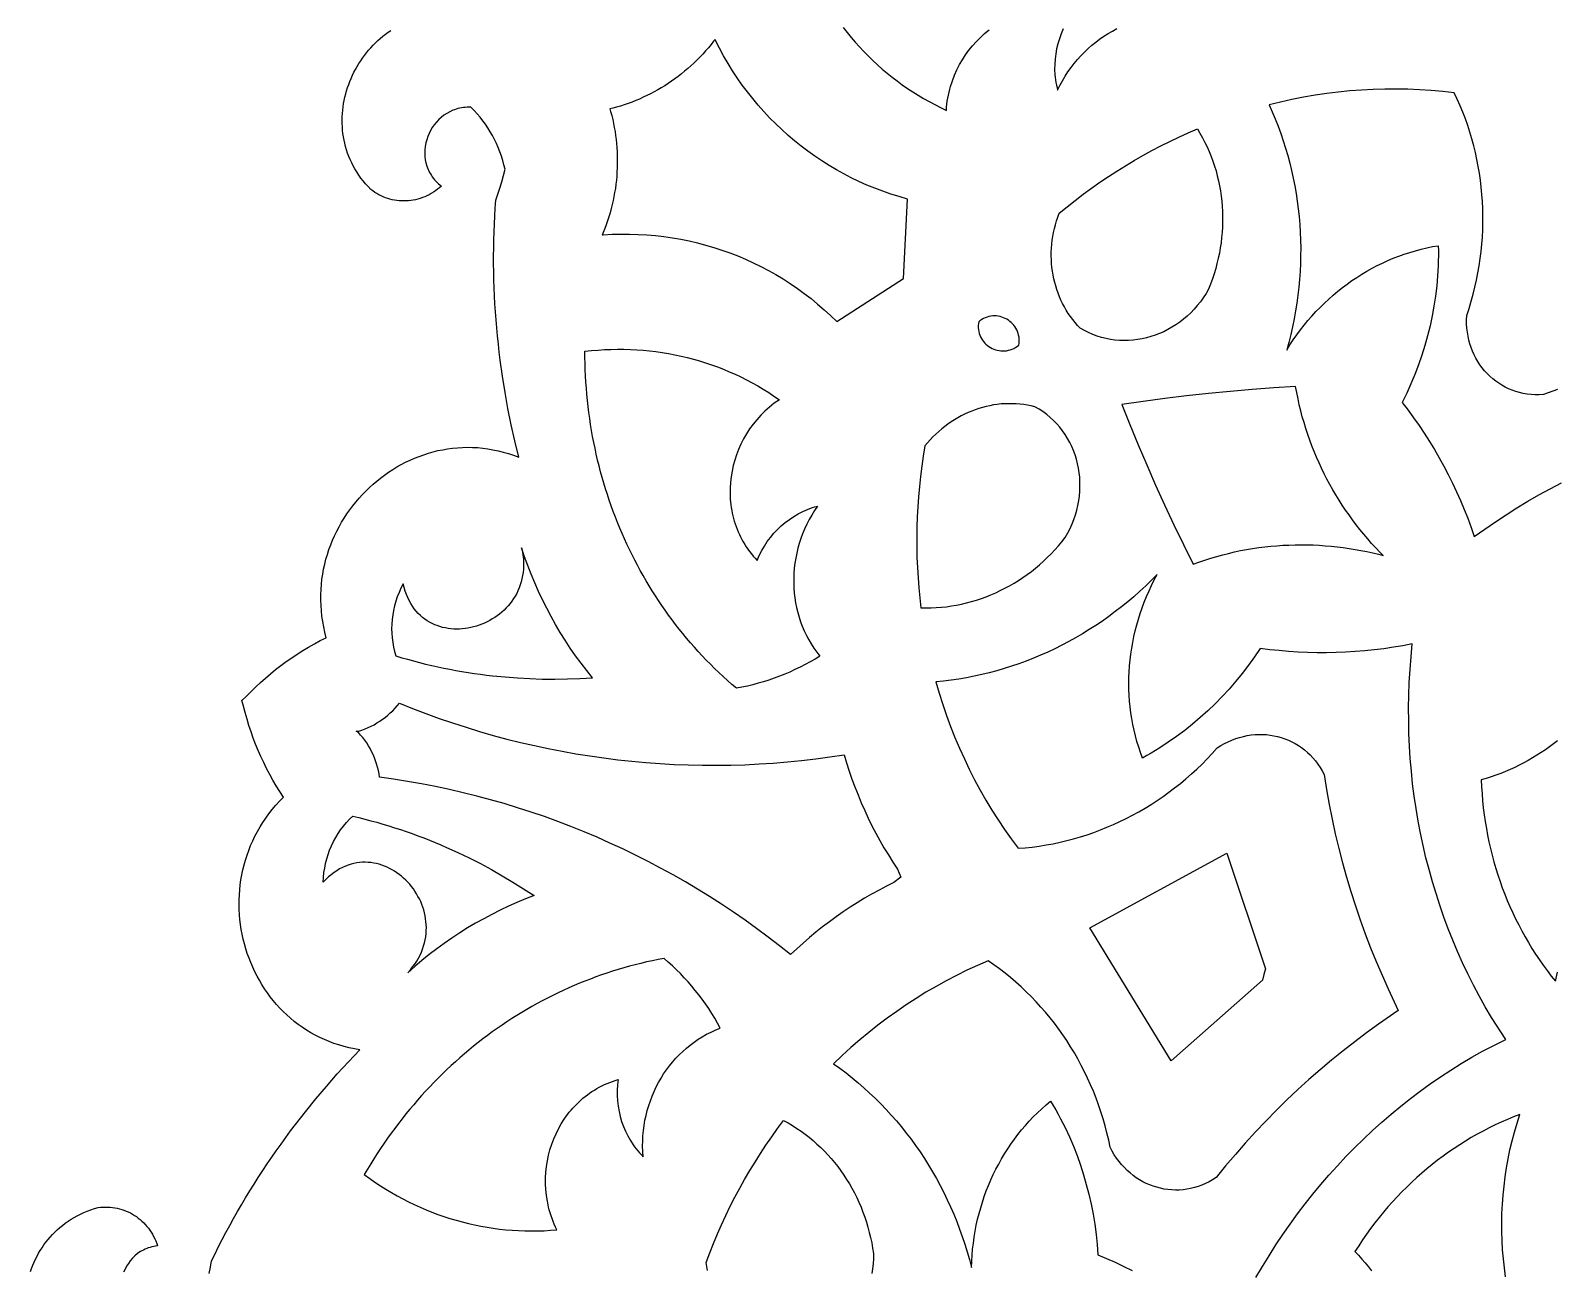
# Model space of a CAD drawing. Extents: x -261 to 261, y -261 to 261.
# Drawn here: x -260.8 to -119.2, y 11.7 to 126.8 of the extents above; entities that cross this region are included whole.
import ezdxf

# ---------------------------------------------------------------- set-up
doc = ezdxf.new("R2010")
doc.units = 0
doc.layers.add('COUCHE_1', color=18, linetype='CONTINUOUS')

msp = doc.modelspace()

# ---------------------------------------------------------------- linework, layer by layer
at = {"layer": 'COUCHE_1'}
for points in [[(-244.21, 11.46), (-244.08, 12.05), (-243.98, 12.63), (-243.98, 12.63), (-243.66, 13.29), (-243.33, 13.95), (-242.99, 14.6), (-242.65, 15.26), (-242.3, 15.91), (-241.94, 16.55), (-241.58, 17.2), (-241.21, 17.84), (-240.83, 18.48), (-240.44, 19.11), (-240.05, 19.74), (-239.65, 20.37), (-239.24, 21), (-238.83, 21.62), (-238.41, 22.24), (-237.98, 22.85), (-237.54, 23.46), (-237.1, 24.07), (-236.65, 24.68), (-236.2, 25.28), (-235.27, 26.47), (-234.31, 27.65), (-233.33, 28.82), (-232.32, 29.97), (-231.28, 31.1), (-230.22, 32.22), (-230.22, 32.22), (-230.72, 32.3), (-231.21, 32.4), (-231.69, 32.52), (-232.17, 32.66), (-232.63, 32.81), (-233.08, 32.98), (-233.52, 33.16), (-233.95, 33.36), (-234.38, 33.57), (-234.79, 33.8), (-235.18, 34.04), (-235.57, 34.3), (-235.95, 34.57), (-236.31, 34.85), (-236.67, 35.14), (-237.01, 35.45), (-237.34, 35.76), (-237.66, 36.09), (-237.97, 36.43), (-238.26, 36.78), (-238.54, 37.14), (-238.81, 37.5), (-239.07, 37.88), (-239.32, 38.26), (-239.55, 38.66), (-239.77, 39.06), (-239.97, 39.46), (-240.17, 39.88), (-240.35, 40.3), (-240.51, 40.72), (-240.67, 41.16), (-240.81, 41.59), (-240.93, 42.03), (-241.05, 42.48), (-241.14, 42.93), (-241.23, 43.38), (-241.3, 43.84), (-241.35, 44.29), (-241.39, 44.75), (-241.42, 45.22), (-241.43, 45.68), (-241.43, 46.14), (-241.41, 46.6), (-241.37, 47.07), (-241.32, 47.53), (-241.26, 47.99), (-241.18, 48.45), (-241.08, 48.91), (-240.97, 49.37), (-240.84, 49.82), (-240.7, 50.27), (-240.54, 50.72), (-240.36, 51.16), (-240.17, 51.6), (-239.96, 52.04), (-239.74, 52.47), (-239.49, 52.89), (-239.23, 53.31), (-238.96, 53.72), (-238.66, 54.12), (-238.35, 54.52), (-238.02, 54.91), (-237.67, 55.29), (-237.31, 55.66), (-237.65, 56.17), (-237.98, 56.7), (-238.29, 57.23), (-238.59, 57.77), (-238.88, 58.32), (-239.15, 58.87), (-239.42, 59.43), (-239.66, 59.99), (-239.9, 60.56), (-240.12, 61.14), (-240.32, 61.72), (-240.52, 62.31), (-240.69, 62.9), (-240.86, 63.5), (-241.01, 64.1), (-241.17, 64.62), (-240.77, 65), (-240.34, 65.44), (-239.9, 65.87), (-239.45, 66.3), (-238.99, 66.71), (-238.52, 67.11), (-238.04, 67.5), (-237.55, 67.88), (-237.05, 68.24), (-236.55, 68.6), (-236.03, 68.94), (-235.51, 69.27), (-234.98, 69.58), (-234.44, 69.89), (-233.9, 70.18), (-233.34, 70.45), (-233.47, 70.96), (-233.58, 71.46), (-233.67, 71.96), (-233.75, 72.46), (-233.8, 72.96), (-233.83, 73.45), (-233.85, 73.94), (-233.85, 74.43), (-233.83, 74.92), (-233.8, 75.4), (-233.74, 75.87), (-233.67, 76.34), (-233.59, 76.81), (-233.49, 77.27), (-233.37, 77.73), (-233.24, 78.18), (-233.09, 78.63), (-232.93, 79.07), (-232.76, 79.5), (-232.57, 79.92), (-232.37, 80.34), (-232.15, 80.75), (-231.92, 81.16), (-231.68, 81.55), (-231.43, 81.94), (-231.16, 82.32), (-230.89, 82.69), (-230.6, 83.04), (-230.3, 83.39), (-229.99, 83.73), (-229.67, 84.06), (-229.34, 84.38), (-229, 84.69), (-228.65, 84.99), (-228.3, 85.27), (-227.93, 85.55), (-227.56, 85.81), (-227.17, 86.06), (-226.78, 86.3), (-226.39, 86.52), (-225.98, 86.73), (-225.57, 86.93), (-225.15, 87.11), (-224.73, 87.28), (-224.3, 87.43), (-223.86, 87.57), (-223.42, 87.7), (-222.98, 87.81), (-222.53, 87.9), (-222.08, 87.98), (-221.62, 88.04), (-221.16, 88.08), (-220.7, 88.11), (-220.23, 88.12), (-219.76, 88.11), (-219.29, 88.09), (-218.82, 88.04), (-218.34, 87.98), (-217.87, 87.9), (-217.39, 87.8), (-216.91, 87.68), (-216.44, 87.54), (-215.96, 87.39), (-215.48, 87.21), (-215.48, 87.21), (-215.84, 88.71), (-216.18, 90.21), (-216.48, 91.71), (-216.75, 93.21), (-216.99, 94.71), (-217.19, 96.21), (-217.29, 96.95), (-217.37, 97.7), (-217.45, 98.45), (-217.52, 99.2), (-217.58, 99.95), (-217.64, 100.69), (-217.69, 101.44), (-217.73, 102.18), (-217.76, 102.93), (-217.78, 103.67), (-217.8, 104.41), (-217.81, 105.15), (-217.81, 105.9), (-217.8, 106.64), (-217.79, 107.37), (-217.77, 108.11), (-217.74, 108.85), (-217.7, 109.58), (-217.66, 110.32), (-217.61, 111.05), (-217.61, 111.05), (-217.41, 111.61), (-217.22, 112.18), (-217.05, 112.75), (-216.89, 113.34), (-216.75, 113.93), (-216.85, 114.34), (-216.96, 114.74), (-217.09, 115.15), (-217.22, 115.54), (-217.38, 115.93), (-217.54, 116.31), (-217.72, 116.68), (-217.92, 117.05), (-218.12, 117.41), (-218.34, 117.76), (-218.57, 118.1), (-218.82, 118.43), (-219.07, 118.76), (-219.34, 119.07), (-219.62, 119.38), (-219.91, 119.67), (-220.09, 119.68), (-220.27, 119.67), (-220.45, 119.66), (-220.62, 119.64), (-220.79, 119.62), (-220.96, 119.59), (-221.12, 119.55), (-221.28, 119.51), (-221.44, 119.45), (-221.59, 119.4), (-221.88, 119.26), (-222.16, 119.11), (-222.43, 118.93), (-222.68, 118.74), (-222.91, 118.53), (-223.12, 118.3), (-223.32, 118.05), (-223.5, 117.79), (-223.66, 117.52), (-223.8, 117.24), (-223.92, 116.96), (-224.02, 116.66), (-224.1, 116.36), (-224.15, 116.05), (-224.19, 115.74), (-224.2, 115.43), (-224.19, 115.12), (-224.15, 114.81), (-224.09, 114.51), (-224.01, 114.21), (-223.89, 113.91), (-223.83, 113.77), (-223.76, 113.63), (-223.68, 113.49), (-223.59, 113.35), (-223.5, 113.21), (-223.4, 113.08), (-223.3, 112.95), (-223.18, 112.83), (-223.06, 112.7), (-222.94, 112.58), (-222.8, 112.47), (-222.66, 112.36), (-222.84, 112.2), (-223.02, 112.06), (-223.21, 111.92), (-223.4, 111.79), (-223.6, 111.67), (-223.8, 111.56), (-224, 111.46), (-224.21, 111.37), (-224.42, 111.29), (-224.63, 111.21), (-224.84, 111.15), (-225.06, 111.1), (-225.27, 111.06), (-225.49, 111.02), (-225.71, 111), (-225.92, 110.98), (-226.14, 110.98), (-226.36, 110.98), (-226.58, 110.99), (-226.79, 111.02), (-227.01, 111.05), (-227.22, 111.09), (-227.43, 111.14), (-227.64, 111.2), (-227.85, 111.28), (-228.05, 111.36), (-228.26, 111.45), (-228.45, 111.55), (-228.65, 111.66), (-228.84, 111.78), (-229.02, 111.91), (-229.2, 112.05), (-229.45, 112.31), (-229.69, 112.57), (-229.91, 112.84), (-230.12, 113.11), (-230.32, 113.39), (-230.5, 113.67), (-230.68, 113.96), (-230.84, 114.24), (-230.98, 114.53), (-231.12, 114.83), (-231.24, 115.12), (-231.36, 115.42), (-231.46, 115.72), (-231.55, 116.02), (-231.63, 116.33), (-231.69, 116.63), (-231.75, 116.94), (-231.79, 117.25), (-231.83, 117.56), (-231.85, 117.86), (-231.86, 118.17), (-231.87, 118.48), (-231.86, 118.79), (-231.84, 119.1), (-231.81, 119.4), (-231.78, 119.71), (-231.73, 120.01), (-231.67, 120.31), (-231.61, 120.61), (-231.53, 120.91), (-231.45, 121.21), (-231.36, 121.5), (-231.26, 121.79), (-231.15, 122.08), (-231.03, 122.36), (-230.9, 122.64), (-230.77, 122.92), (-230.62, 123.19), (-230.47, 123.46), (-230.31, 123.73), (-230.15, 123.99), (-229.97, 124.24), (-229.79, 124.49), (-229.6, 124.73), (-229.41, 124.97), (-229.21, 125.2), (-229, 125.43), (-228.78, 125.65), (-228.56, 125.86), (-228.33, 126.06), (-228.09, 126.26), (-227.85, 126.45), (-227.61, 126.64), (-227.35, 126.81)], [(-185.38, 127.08), (-185.01, 126.61), (-184.63, 126.16), (-184.25, 125.71), (-183.85, 125.27), (-183.45, 124.84), (-183.03, 124.42), (-182.61, 124.01), (-182.18, 123.61), (-181.74, 123.22), (-181.28, 122.84), (-180.83, 122.48), (-180.36, 122.12), (-179.88, 121.77), (-179.4, 121.43), (-178.91, 121.11), (-178.41, 120.79), (-177.9, 120.49), (-177.38, 120.2), (-176.86, 119.92), (-176.33, 119.65), (-175.79, 119.39), (-175.77, 119.68), (-175.74, 119.97), (-175.7, 120.25), (-175.66, 120.53), (-175.6, 120.8), (-175.54, 121.08), (-175.47, 121.35), (-175.4, 121.61), (-175.23, 122.14), (-175.03, 122.65), (-174.81, 123.15), (-174.57, 123.63), (-174.3, 124.09), (-174, 124.54), (-173.69, 124.98), (-173.35, 125.39), (-173, 125.78), (-172.63, 126.16), (-172.24, 126.51), (-171.83, 126.85)], [(-164.94, 126.94), (-165.13, 126.49), (-165.3, 126.04), (-165.44, 125.57), (-165.56, 125.1), (-165.64, 124.62), (-165.7, 124.14), (-165.73, 123.66), (-165.74, 123.18), (-165.71, 122.7), (-165.69, 122.46), (-165.66, 122.22), (-165.62, 121.98), (-165.58, 121.74), (-165.52, 121.5), (-165.46, 121.27), (-165.25, 121.71), (-165.01, 122.14), (-164.76, 122.56), (-164.5, 122.97), (-164.22, 123.36), (-163.93, 123.74), (-163.63, 124.11), (-163.31, 124.46), (-162.98, 124.8), (-162.64, 125.13), (-162.29, 125.44), (-161.93, 125.73), (-161.56, 126.01), (-161.17, 126.27), (-160.78, 126.52), (-160.38, 126.75), (-159.98, 126.97)], [(-119.07, 93.5), (-120.38, 93.01), (-120.76, 92.99), (-121.14, 92.99), (-121.51, 93.01), (-121.88, 93.06), (-122.24, 93.12), (-122.59, 93.2), (-122.94, 93.3), (-123.27, 93.42), (-123.6, 93.56), (-123.91, 93.71), (-124.22, 93.88), (-124.52, 94.07), (-124.8, 94.27), (-125.08, 94.49), (-125.34, 94.72), (-125.59, 94.96), (-125.83, 95.22), (-126.05, 95.49), (-126.26, 95.78), (-126.46, 96.07), (-126.64, 96.38), (-126.8, 96.7), (-126.95, 97.03), (-127.08, 97.37), (-127.2, 97.71), (-127.29, 98.07), (-127.37, 98.43), (-127.43, 98.81), (-127.47, 99.19), (-127.5, 99.57), (-127.5, 99.96), (-127.48, 100.36), (-127.27, 101.01), (-127.07, 101.67), (-126.89, 102.32), (-126.73, 102.98), (-126.58, 103.64), (-126.45, 104.3), (-126.34, 104.96), (-126.24, 105.63), (-126.16, 106.29), (-126.09, 106.96), (-126.04, 107.62), (-126.01, 108.29), (-125.99, 108.95), (-125.99, 109.61), (-126, 110.27), (-126.03, 110.93), (-126.08, 111.59), (-126.14, 112.25), (-126.21, 112.9), (-126.31, 113.55), (-126.42, 114.19), (-126.54, 114.84), (-126.68, 115.48), (-126.84, 116.11), (-127.01, 116.74), (-127.2, 117.37), (-127.4, 117.99), (-127.62, 118.61), (-127.85, 119.22), (-128.11, 119.82), (-128.37, 120.42), (-128.65, 121.01), (-129.72, 121.13), (-130.8, 121.23), (-131.87, 121.3), (-132.95, 121.35), (-134.02, 121.37), (-135.1, 121.36), (-136.18, 121.33), (-137.26, 121.27), (-138.34, 121.19), (-139.42, 121.08), (-140.49, 120.95), (-141.57, 120.79), (-142.64, 120.61), (-143.71, 120.4), (-144.78, 120.16), (-145.84, 119.9), (-145.55, 119.25), (-145.27, 118.59), (-145, 117.92), (-144.75, 117.24), (-144.52, 116.57), (-144.3, 115.88), (-144.1, 115.19), (-143.91, 114.5), (-143.74, 113.8), (-143.59, 113.1), (-143.45, 112.39), (-143.32, 111.68), (-143.22, 110.96), (-143.13, 110.25), (-143.05, 109.53), (-142.99, 108.81), (-142.94, 108.08), (-142.92, 107.35), (-142.9, 106.63), (-142.91, 105.9), (-142.93, 105.17), (-142.96, 104.43), (-143.01, 103.7), (-143.08, 102.97), (-143.16, 102.24), (-143.26, 101.5), (-143.38, 100.77), (-143.51, 100.04), (-143.66, 99.31), (-143.82, 98.58), (-144, 97.86), (-144.2, 97.13), (-143.9, 97.62), (-143.59, 98.09), (-143.27, 98.55), (-142.93, 99.01), (-142.59, 99.45), (-142.23, 99.88), (-141.86, 100.3), (-141.49, 100.71), (-141.1, 101.11), (-140.7, 101.5), (-140.3, 101.88), (-139.89, 102.24), (-139.46, 102.6), (-139.03, 102.94), (-138.59, 103.27), (-138.14, 103.59), (-137.69, 103.89), (-137.23, 104.18), (-136.76, 104.46), (-136.28, 104.73), (-135.8, 104.98), (-135.31, 105.22), (-134.81, 105.45), (-134.31, 105.66), (-133.8, 105.86), (-133.29, 106.04), (-132.78, 106.21), (-132.25, 106.36), (-131.73, 106.5), (-131.2, 106.63), (-130.66, 106.74), (-130.13, 106.83), (-130.12, 106.36), (-130.12, 105.89), (-130.13, 105.43), (-130.15, 104.96), (-130.2, 104.02), (-130.28, 103.09), (-130.4, 102.16), (-130.54, 101.23), (-130.7, 100.31), (-130.9, 99.39), (-131.13, 98.47), (-131.38, 97.56), (-131.66, 96.66), (-131.97, 95.77), (-132.31, 94.88), (-132.67, 94.01), (-133.06, 93.14), (-133.48, 92.28), (-132.94, 91.58), (-132.42, 90.87), (-131.92, 90.15), (-131.43, 89.42), (-130.95, 88.67), (-130.49, 87.92), (-130.05, 87.15), (-129.62, 86.38), (-129.21, 85.59), (-128.81, 84.8), (-128.43, 83.99), (-128.07, 83.18), (-127.72, 82.36), (-127.39, 81.53), (-127.08, 80.69), (-126.79, 79.84), (-125.81, 80.54), (-124.83, 81.22), (-123.83, 81.87), (-122.83, 82.51), (-121.81, 83.12), (-120.79, 83.7), (-119.75, 84.27), (-118.71, 84.81)], [(-147.05, 11.07), (-146.46, 12.1), (-145.84, 13.1), (-145.21, 14.1), (-144.56, 15.07), (-143.89, 16.03), (-143.2, 16.98), (-142.5, 17.91), (-141.78, 18.82), (-141.03, 19.71), (-140.28, 20.59), (-139.5, 21.45), (-138.71, 22.3), (-137.9, 23.12), (-137.08, 23.93), (-136.24, 24.72), (-135.38, 25.49), (-134.51, 26.24), (-133.62, 26.97), (-132.72, 27.68), (-131.81, 28.38), (-130.88, 29.05), (-129.93, 29.7), (-128.98, 30.33), (-128.01, 30.94), (-127.02, 31.53), (-126.02, 32.09), (-123.85, 33.18), (-125.19, 35.22), (-125.77, 36.21), (-126.33, 37.21), (-126.86, 38.22), (-127.38, 39.25), (-127.87, 40.28), (-128.34, 41.33), (-128.78, 42.39), (-129.21, 43.45), (-129.61, 44.53), (-129.99, 45.62), (-130.34, 46.71), (-130.68, 47.81), (-130.99, 48.93), (-131.28, 50.04), (-131.54, 51.17), (-131.78, 52.3), (-132, 53.44), (-132.19, 54.59), (-132.36, 55.74), (-132.51, 56.9), (-132.63, 58.06), (-132.73, 59.23), (-132.81, 60.4), (-132.86, 61.57), (-132.88, 62.75), (-132.89, 63.94), (-132.87, 65.12), (-132.82, 66.31), (-132.75, 67.5), (-132.66, 68.69), (-132.54, 69.88), (-133.42, 69.71), (-134.3, 69.56), (-135.19, 69.43), (-136.07, 69.32), (-136.96, 69.23), (-137.84, 69.16), (-138.73, 69.1), (-139.61, 69.07), (-140.5, 69.05), (-141.38, 69.05), (-142.27, 69.07), (-143.15, 69.11), (-144.03, 69.17), (-144.91, 69.25), (-145.78, 69.34), (-146.66, 69.46), (-147.19, 68.67), (-147.75, 67.89), (-148.32, 67.14), (-148.92, 66.41), (-149.54, 65.69), (-150.18, 65), (-150.84, 64.32), (-151.52, 63.67), (-152.22, 63.04), (-152.94, 62.43), (-153.67, 61.85), (-154.42, 61.28), (-155.19, 60.75), (-155.97, 60.23), (-156.37, 59.98), (-156.77, 59.74), (-157.17, 59.51), (-157.58, 59.28), (-157.77, 59.79), (-157.94, 60.31), (-158.1, 60.83), (-158.24, 61.35), (-158.37, 61.88), (-158.48, 62.41), (-158.58, 62.95), (-158.66, 63.49), (-158.72, 64.03), (-158.78, 64.57), (-158.81, 65.11), (-158.84, 65.66), (-158.85, 66.2), (-158.84, 66.75), (-158.82, 67.3), (-158.78, 67.84), (-158.73, 68.39), (-158.66, 68.93), (-158.58, 69.48), (-158.49, 70.02), (-158.38, 70.56), (-158.26, 71.1), (-158.12, 71.64), (-157.96, 72.17), (-157.8, 72.71), (-157.61, 73.23), (-157.42, 73.76), (-157.21, 74.28), (-156.98, 74.8), (-156.74, 75.31), (-156.49, 75.81), (-156.22, 76.32), (-156.75, 75.78), (-157.29, 75.26), (-157.84, 74.76), (-158.39, 74.26), (-158.96, 73.78), (-159.54, 73.32), (-160.12, 72.87), (-160.71, 72.43), (-161.31, 72), (-161.92, 71.59), (-162.54, 71.2), (-163.16, 70.81), (-163.79, 70.45), (-164.43, 70.09), (-165.07, 69.75), (-165.72, 69.43), (-166.38, 69.12), (-167.04, 68.83), (-167.71, 68.55), (-168.38, 68.28), (-169.06, 68.04), (-169.74, 67.8), (-170.42, 67.59), (-171.11, 67.38), (-171.81, 67.2), (-172.51, 67.03), (-173.21, 66.88), (-173.91, 66.74), (-174.62, 66.62), (-175.33, 66.51), (-176.04, 66.42), (-176.76, 66.35), (-176.45, 65.3), (-176.12, 64.26), (-175.77, 63.23), (-175.39, 62.21), (-174.99, 61.2), (-174.57, 60.2), (-174.12, 59.21), (-173.66, 58.24), (-173.17, 57.27), (-172.65, 56.32), (-172.12, 55.39), (-171.56, 54.46), (-170.99, 53.55), (-170.39, 52.66), (-169.77, 51.78), (-169.12, 50.91), (-168.47, 50.96), (-167.82, 51.03), (-167.17, 51.12), (-166.53, 51.22), (-165.88, 51.34), (-165.24, 51.47), (-164.61, 51.62), (-163.98, 51.79), (-163.35, 51.97), (-162.72, 52.17), (-162.1, 52.38), (-161.49, 52.61), (-160.88, 52.86), (-160.28, 53.11), (-159.68, 53.39), (-159.09, 53.68), (-158.5, 53.98), (-157.92, 54.3), (-157.35, 54.63), (-156.78, 54.98), (-156.22, 55.34), (-155.67, 55.72), (-155.13, 56.11), (-154.6, 56.51), (-154.07, 56.93), (-153.55, 57.36), (-153.05, 57.81), (-152.55, 58.26), (-152.06, 58.73), (-151.58, 59.22), (-151.11, 59.71), (-150.65, 60.22), (-150.32, 60.44), (-149.98, 60.63), (-149.63, 60.8), (-149.29, 60.96), (-148.93, 61.09), (-148.58, 61.2), (-148.22, 61.3), (-147.86, 61.37), (-147.5, 61.43), (-147.14, 61.46), (-146.79, 61.48), (-146.43, 61.48), (-146.08, 61.46), (-145.73, 61.42), (-145.38, 61.36), (-145.04, 61.28), (-144.7, 61.19), (-144.37, 61.08), (-144.04, 60.95), (-143.72, 60.8), (-143.41, 60.64), (-143.11, 60.46), (-142.82, 60.26), (-142.54, 60.05), (-142.27, 59.81), (-142.01, 59.57), (-141.76, 59.3), (-141.53, 59.02), (-141.31, 58.73), (-141.1, 58.42), (-140.91, 58.09), (-140.73, 57.75), (-140.51, 56.36), (-140.26, 54.99), (-139.99, 53.62), (-139.69, 52.25), (-139.36, 50.9), (-139.02, 49.55), (-138.64, 48.22), (-138.24, 46.89), (-137.82, 45.57), (-137.38, 44.26), (-136.91, 42.96), (-136.41, 41.68), (-135.89, 40.4), (-135.35, 39.13), (-134.79, 37.88), (-133.87, 35.87), (-135.67, 34.59), (-136.79, 33.79), (-137.89, 32.96), (-138.97, 32.11), (-140.05, 31.25), (-141.1, 30.36), (-142.14, 29.45), (-143.17, 28.52), (-144.18, 27.56), (-145.17, 26.59), (-146.14, 25.6), (-147.1, 24.59), (-148.04, 23.56), (-148.96, 22.51), (-149.87, 21.44), (-150.75, 20.36), (-151.08, 20.15), (-151.4, 19.96), (-151.74, 19.79), (-152.08, 19.65), (-152.42, 19.52), (-152.77, 19.42), (-153.12, 19.33), (-153.47, 19.27), (-153.82, 19.22), (-154.17, 19.2), (-154.52, 19.19), (-154.87, 19.21), (-155.22, 19.24), (-155.57, 19.29), (-155.91, 19.36), (-156.25, 19.45), (-156.58, 19.55), (-156.91, 19.67), (-157.23, 19.82), (-157.55, 19.97), (-157.86, 20.15), (-158.16, 20.34), (-158.46, 20.55), (-158.74, 20.78), (-159.01, 21.02), (-159.27, 21.28), (-159.52, 21.56), (-159.76, 21.85), (-159.99, 22.16), (-160.2, 22.48), (-160.4, 22.82), (-160.58, 23.17), (-160.72, 23.84), (-160.88, 24.51), (-161.05, 25.17), (-161.24, 25.82), (-161.45, 26.46), (-161.66, 27.1), (-161.9, 27.73), (-162.14, 28.36), (-162.4, 28.97), (-162.68, 29.58), (-162.97, 30.18), (-163.27, 30.77), (-163.58, 31.36), (-163.91, 31.93), (-164.26, 32.5), (-164.61, 33.06), (-164.98, 33.6), (-165.36, 34.14), (-165.75, 34.67), (-166.16, 35.18), (-166.58, 35.69), (-167.01, 36.18), (-167.45, 36.67), (-167.9, 37.14), (-168.37, 37.6), (-168.84, 38.05), (-169.33, 38.48), (-169.83, 38.91), (-170.33, 39.32), (-170.85, 39.72), (-171.38, 40.1), (-171.92, 40.47), (-172.91, 40.04), (-173.89, 39.59), (-174.85, 39.12), (-175.81, 38.62), (-176.75, 38.09), (-177.68, 37.55), (-178.6, 36.98), (-179.51, 36.39), (-180.4, 35.78), (-181.28, 35.15), (-182.15, 34.5), (-183, 33.82), (-183.83, 33.13), (-184.66, 32.41), (-185.46, 31.67), (-186.25, 30.92), (-185.67, 30.5), (-185.1, 30.06), (-184.54, 29.62), (-183.98, 29.16), (-183.44, 28.69), (-182.91, 28.2), (-182.39, 27.71), (-181.88, 27.2), (-181.38, 26.68), (-180.9, 26.15), (-180.42, 25.61), (-179.96, 25.05), (-179.51, 24.49), (-179.07, 23.91), (-178.65, 23.33), (-178.23, 22.73), (-177.83, 22.13), (-177.45, 21.51), (-177.07, 20.89), (-176.71, 20.26), (-176.36, 19.61), (-176.03, 18.96), (-175.7, 18.3), (-175.4, 17.63), (-175.1, 16.96), (-174.82, 16.27), (-174.56, 15.58), (-174.31, 14.88), (-174.07, 14.18), (-173.85, 13.46), (-173.64, 12.74), (-173.45, 12.02), (-173.43, 12.59), (-173.4, 13.15), (-173.35, 13.72), (-173.28, 14.28), (-173.21, 14.83), (-173.12, 15.38), (-173.01, 15.93), (-172.89, 16.48), (-172.75, 17.02), (-172.6, 17.55), (-172.44, 18.08), (-172.27, 18.6), (-172.08, 19.12), (-171.87, 19.63), (-171.66, 20.14), (-171.43, 20.64), (-171.19, 21.13), (-170.93, 21.61), (-170.67, 22.09), (-170.39, 22.56), (-170.09, 23.02), (-169.79, 23.47), (-169.47, 23.91), (-169.15, 24.35), (-168.81, 24.77), (-168.45, 25.19), (-168.09, 25.59), (-167.72, 25.99), (-167.33, 26.37), (-166.93, 26.74), (-166.53, 27.1), (-166.11, 27.46), (-165.87, 27.05), (-165.64, 26.65), (-165.41, 26.24), (-165.19, 25.82), (-164.77, 24.99), (-164.37, 24.14), (-164, 23.27), (-163.66, 22.4), (-163.35, 21.51), (-163.06, 20.62), (-162.8, 19.72), (-162.56, 18.8), (-162.35, 17.88), (-162.17, 16.95), (-162.02, 16.02), (-161.9, 15.08), (-161.8, 14.13), (-161.74, 13.18), (-160.92, 12.84), (-160.12, 12.49), (-159.32, 12.11), (-158.53, 11.72)], [(-119.06, 60.88), (-119.43, 60.6), (-119.81, 60.32), (-120.19, 60.05), (-120.58, 59.79), (-120.98, 59.54), (-121.38, 59.3), (-121.79, 59.07), (-122.2, 58.84), (-122.62, 58.63), (-123.04, 58.42), (-123.47, 58.23), (-123.9, 58.04), (-124.34, 57.86), (-124.79, 57.7), (-125.23, 57.54), (-125.69, 57.39), (-126.14, 57.26), (-126.11, 56.61), (-126.07, 55.96), (-126.02, 55.31), (-125.95, 54.67), (-125.87, 54.03), (-125.78, 53.4), (-125.67, 52.76), (-125.56, 52.13), (-125.43, 51.51), (-125.29, 50.89), (-125.13, 50.27), (-124.97, 49.66), (-124.79, 49.05), (-124.6, 48.44), (-124.4, 47.84), (-124.19, 47.25), (-123.96, 46.66), (-123.73, 46.08), (-123.48, 45.5), (-123.22, 44.93), (-122.95, 44.36), (-122.67, 43.8), (-122.38, 43.25), (-122.08, 42.7), (-121.76, 42.16), (-121.44, 41.62), (-121.1, 41.1), (-120.75, 40.57), (-120.39, 40.06), (-120.02, 39.56), (-119.64, 39.06), (-119.25, 38.57), (-119.07, 39.41)], [(-197.95, 11.73), (-198.02, 12.09), (-198.08, 12.47), (-197.75, 13.36), (-197.4, 14.24), (-197.03, 15.12), (-196.65, 15.98), (-196.25, 16.84), (-195.84, 17.69), (-195.41, 18.53), (-194.97, 19.36), (-194.51, 20.18), (-194.03, 21), (-193.55, 21.8), (-193.05, 22.59), (-192.53, 23.37), (-192, 24.14), (-191.45, 24.9), (-190.89, 25.65), (-190.48, 25.42), (-190.07, 25.18), (-189.67, 24.92), (-189.27, 24.66), (-188.89, 24.38), (-188.52, 24.09), (-188.15, 23.78), (-187.8, 23.47), (-187.45, 23.14), (-187.11, 22.81), (-186.79, 22.46), (-186.47, 22.11), (-186.16, 21.74), (-185.87, 21.37), (-185.58, 20.98), (-185.31, 20.59), (-185.05, 20.19), (-184.79, 19.78), (-184.55, 19.36), (-184.32, 18.93), (-184.11, 18.5), (-183.9, 18.06), (-183.71, 17.61), (-183.53, 17.15), (-183.36, 16.69), (-183.21, 16.23), (-183.07, 15.75), (-182.94, 15.27), (-182.82, 14.79), (-182.72, 14.3), (-182.64, 13.8), (-182.56, 13.3), (-182.56, 12.83), (-182.59, 12.36), (-182.63, 11.9), (-182.7, 11.45)], [(-123.89, 11.14), (-124, 11.97), (-124.09, 12.81), (-124.16, 13.65), (-124.21, 14.5), (-124.23, 15.34), (-124.24, 16.19), (-124.22, 17.03), (-124.18, 17.88), (-124.12, 18.72), (-124.03, 19.57), (-123.93, 20.41), (-123.8, 21.25), (-123.65, 22.09), (-123.48, 22.92), (-123.28, 23.75), (-123.06, 24.58), (-122.82, 25.41), (-122.56, 26.22), (-123.14, 25.99), (-123.72, 25.75), (-124.29, 25.5), (-124.86, 25.24), (-125.42, 24.96), (-125.98, 24.67), (-126.53, 24.37), (-127.07, 24.06), (-127.61, 23.74), (-128.14, 23.4), (-128.66, 23.06), (-129.18, 22.7), (-129.69, 22.34), (-130.19, 21.96), (-130.69, 21.57), (-131.18, 21.18), (-131.66, 20.77), (-132.13, 20.35), (-132.59, 19.92), (-133.05, 19.48), (-133.5, 19.03), (-133.94, 18.57), (-134.38, 18.11), (-134.8, 17.63), (-135.22, 17.14), (-135.62, 16.65), (-136.02, 16.14), (-136.41, 15.63), (-136.79, 15.11), (-137.16, 14.57), (-137.52, 14.03), (-137.87, 13.48), (-137.54, 13.14), (-137.23, 12.79), (-136.92, 12.43), (-136.62, 12.06), (-136.32, 11.69)], [(-260.79, 11.64), (-260.69, 11.93), (-260.58, 12.22), (-260.46, 12.5), (-260.33, 12.78), (-260.19, 13.06), (-260.04, 13.33), (-259.89, 13.59), (-259.72, 13.85), (-259.55, 14.11), (-259.36, 14.36), (-259.17, 14.6), (-258.97, 14.84), (-258.76, 15.07), (-258.54, 15.29), (-258.31, 15.51), (-258.07, 15.72), (-257.83, 15.92), (-257.57, 16.12), (-257.31, 16.3), (-257.03, 16.48), (-256.75, 16.65), (-256.46, 16.81), (-256.16, 16.96), (-255.85, 17.1), (-255.53, 17.23), (-255.2, 17.35), (-254.86, 17.47), (-254.52, 17.57), (-254.29, 17.6), (-254.07, 17.62), (-253.84, 17.62), (-253.62, 17.62), (-253.4, 17.61), (-253.18, 17.59), (-252.96, 17.56), (-252.75, 17.52), (-252.54, 17.46), (-252.33, 17.4), (-252.12, 17.33), (-251.92, 17.25), (-251.72, 17.17), (-251.52, 17.07), (-251.33, 16.96), (-251.15, 16.85), (-250.97, 16.73), (-250.79, 16.6), (-250.62, 16.46), (-250.45, 16.31), (-250.29, 16.16), (-250.14, 16), (-249.99, 15.83), (-249.85, 15.66), (-249.72, 15.47), (-249.6, 15.29), (-249.48, 15.09), (-249.37, 14.89), (-249.26, 14.68), (-249.17, 14.47), (-249.08, 14.25), (-249.01, 14.02), (-249.19, 14), (-249.36, 13.97), (-249.53, 13.93), (-249.7, 13.88), (-249.86, 13.83), (-250.01, 13.77), (-250.16, 13.71), (-250.31, 13.63), (-250.45, 13.56), (-250.59, 13.48), (-250.73, 13.39), (-250.86, 13.3), (-251.1, 13.1), (-251.32, 12.88), (-251.53, 12.64), (-251.71, 12.39), (-251.88, 12.13), (-252.02, 11.86), (-252.15, 11.57)]]:
    msp.add_lwpolyline(points, dxfattribs=at)
for points in [[(-207.72, 107.84), (-207.63, 107.85), (-206.81, 107.89), (-206, 107.91), (-205.2, 107.91), (-204.39, 107.88), (-203.59, 107.84), (-202.8, 107.77), (-202.01, 107.68), (-201.22, 107.56), (-200.44, 107.43), (-199.66, 107.27), (-198.89, 107.09), (-198.13, 106.89), (-197.37, 106.67), (-196.62, 106.43), (-195.88, 106.16), (-195.15, 105.88), (-194.42, 105.57), (-193.71, 105.25), (-193, 104.9), (-192.31, 104.53), (-191.62, 104.15), (-190.94, 103.74), (-190.28, 103.31), (-189.62, 102.87), (-188.98, 102.4), (-188.35, 101.92), (-187.74, 101.41), (-187.13, 100.89), (-186.54, 100.34), (-185.96, 99.78), (-179.77, 103.79), (-179.4, 111.16), (-180.17, 111.38), (-180.94, 111.62), (-181.69, 111.88), (-182.44, 112.16), (-183.17, 112.46), (-183.9, 112.79), (-184.61, 113.13), (-185.31, 113.49), (-186, 113.87), (-186.68, 114.27), (-187.35, 114.69), (-188, 115.13), (-188.64, 115.59), (-189.27, 116.07), (-189.88, 116.56), (-190.48, 117.07), (-191.06, 117.6), (-191.63, 118.14), (-192.19, 118.7), (-192.73, 119.28), (-193.25, 119.87), (-193.76, 120.48), (-194.25, 121.1), (-194.73, 121.74), (-195.19, 122.4), (-195.63, 123.07), (-196.05, 123.75), (-196.46, 124.45), (-196.84, 125.16), (-197.21, 125.88), (-197.26, 125.97), (-197.39, 125.8), (-197.63, 125.49), (-197.88, 125.19), (-198.14, 124.9), (-198.4, 124.61), (-198.67, 124.32), (-198.94, 124.05), (-199.22, 123.78), (-199.51, 123.52), (-199.79, 123.26), (-200.09, 123.01), (-200.38, 122.77), (-200.68, 122.54), (-200.99, 122.31), (-201.3, 122.09), (-201.61, 121.88), (-201.93, 121.67), (-202.25, 121.48), (-202.58, 121.28), (-202.91, 121.1), (-203.24, 120.93), (-203.58, 120.76), (-203.92, 120.6), (-204.27, 120.44), (-204.61, 120.3), (-204.96, 120.16), (-205.32, 120.03), (-205.68, 119.91), (-206.03, 119.79), (-206.4, 119.69), (-206.76, 119.59), (-207.02, 119.52), (-206.95, 119.27), (-206.85, 118.9), (-206.76, 118.54), (-206.68, 118.17), (-206.61, 117.8), (-206.54, 117.42), (-206.49, 117.05), (-206.44, 116.68), (-206.4, 116.3), (-206.37, 115.93), (-206.35, 115.55), (-206.33, 115.17), (-206.33, 114.8), (-206.33, 114.42), (-206.34, 114.04), (-206.36, 113.66), (-206.38, 113.28), (-206.42, 112.91), (-206.46, 112.53), (-206.51, 112.15), (-206.58, 111.77), (-206.64, 111.4), (-206.72, 111.02), (-206.81, 110.64), (-206.9, 110.27), (-207, 109.89), (-207.11, 109.52), (-207.23, 109.15), (-207.36, 108.78), (-207.5, 108.41), (-207.64, 108.04)], [(-163.37, 99.17), (-163.61, 99.43), (-163.84, 99.7), (-164.06, 99.97), (-164.27, 100.26), (-164.47, 100.55), (-164.66, 100.84), (-164.83, 101.15), (-165, 101.46), (-165.15, 101.77), (-165.29, 102.09), (-165.42, 102.42), (-165.53, 102.75), (-165.64, 103.09), (-165.73, 103.42), (-165.82, 103.77), (-165.88, 104.11), (-165.94, 104.46), (-165.99, 104.82), (-166.02, 105.17), (-166.04, 105.53), (-166.05, 105.88), (-166.05, 106.24), (-166.03, 106.6), (-166, 106.97), (-165.96, 107.33), (-165.91, 107.69), (-165.84, 108.05), (-165.76, 108.41), (-165.67, 108.77), (-165.56, 109.13), (-165.44, 109.48), (-165.31, 109.84), (-164.58, 110.44), (-163.83, 111.03), (-163.08, 111.61), (-162.31, 112.17), (-161.54, 112.71), (-160.75, 113.24), (-159.96, 113.75), (-159.16, 114.25), (-158.36, 114.73), (-157.54, 115.2), (-156.72, 115.65), (-155.89, 116.09), (-155.05, 116.51), (-154.2, 116.91), (-153.35, 117.29), (-152.49, 117.66), (-152.25, 117.26), (-152.01, 116.84), (-151.79, 116.42), (-151.59, 115.99), (-151.4, 115.56), (-151.22, 115.12), (-151.05, 114.67), (-150.9, 114.22), (-150.76, 113.77), (-150.64, 113.31), (-150.53, 112.85), (-150.43, 112.38), (-150.35, 111.91), (-150.28, 111.44), (-150.23, 110.96), (-150.19, 110.49), (-150.16, 110.01), (-150.15, 109.52), (-150.15, 109.04), (-150.16, 108.56), (-150.19, 108.07), (-150.24, 107.59), (-150.29, 107.11), (-150.37, 106.62), (-150.45, 106.14), (-150.55, 105.66), (-150.67, 105.18), (-150.79, 104.7), (-150.94, 104.22), (-151.09, 103.74), (-151.27, 103.27), (-151.45, 102.8), (-151.69, 102.39), (-151.94, 102), (-152.21, 101.63), (-152.5, 101.27), (-152.8, 100.93), (-153.11, 100.6), (-153.44, 100.3), (-153.77, 100.01), (-154.12, 99.74), (-154.48, 99.49), (-154.85, 99.26), (-155.23, 99.05), (-155.61, 98.85), (-156, 98.68), (-156.4, 98.52), (-156.81, 98.39), (-157.22, 98.28), (-157.63, 98.18), (-158.04, 98.11), (-158.46, 98.06), (-158.88, 98.03), (-159.3, 98.02), (-159.72, 98.03), (-160.14, 98.07), (-160.56, 98.13), (-160.97, 98.21), (-161.38, 98.31), (-161.79, 98.44), (-162.19, 98.58), (-162.59, 98.76), (-162.98, 98.95)], [(-172.79, 99.76), (-172.82, 99.6), (-172.83, 99.41), (-172.83, 99.22), (-172.82, 99.04), (-172.79, 98.86), (-172.75, 98.69), (-172.69, 98.52), (-172.62, 98.36), (-172.54, 98.21), (-172.44, 98.07), (-172.34, 97.93), (-172.23, 97.8), (-172.11, 97.68), (-171.98, 97.57), (-171.84, 97.47), (-171.69, 97.38), (-171.54, 97.3), (-171.39, 97.23), (-171.23, 97.17), (-171.06, 97.13), (-170.89, 97.09), (-170.72, 97.07), (-170.55, 97.06), (-170.38, 97.07), (-170.2, 97.08), (-170.03, 97.12), (-169.86, 97.16), (-169.69, 97.23), (-169.52, 97.3), (-169.35, 97.4), (-169.19, 97.51), (-169.07, 97.61), (-169.04, 97.77), (-169.03, 97.96), (-169.03, 98.15), (-169.04, 98.34), (-169.08, 98.52), (-169.12, 98.69), (-169.18, 98.86), (-169.25, 99.02), (-169.33, 99.17), (-169.43, 99.32), (-169.53, 99.45), (-169.64, 99.58), (-169.77, 99.7), (-169.9, 99.81), (-170.03, 99.91), (-170.18, 100), (-170.33, 100.08), (-170.49, 100.15), (-170.65, 100.21), (-170.81, 100.25), (-170.98, 100.29), (-171.15, 100.31), (-171.32, 100.32), (-171.49, 100.31), (-171.67, 100.29), (-171.84, 100.26), (-172.01, 100.21), (-172.18, 100.15), (-172.35, 100.07), (-172.51, 99.97), (-172.67, 99.86)], [(-191.29, 92.54), (-191.53, 92.38), (-191.76, 92.21), (-191.99, 92.04), (-192.21, 91.86), (-192.42, 91.67), (-192.63, 91.49), (-192.83, 91.29), (-193.02, 91.09), (-193.39, 90.68), (-193.73, 90.26), (-194.05, 89.82), (-194.35, 89.36), (-194.62, 88.9), (-194.86, 88.42), (-195.08, 87.93), (-195.27, 87.43), (-195.43, 86.93), (-195.57, 86.42), (-195.68, 85.91), (-195.77, 85.39), (-195.83, 84.87), (-195.86, 84.34), (-195.86, 83.82), (-195.84, 83.3), (-195.79, 82.78), (-195.75, 82.53), (-195.71, 82.27), (-195.66, 82.01), (-195.6, 81.76), (-195.54, 81.51), (-195.47, 81.26), (-195.39, 81.01), (-195.3, 80.76), (-195.21, 80.52), (-195.11, 80.28), (-195, 80.04), (-194.89, 79.8), (-194.77, 79.57), (-194.64, 79.34), (-194.5, 79.11), (-194.36, 78.89), (-194.21, 78.67), (-194.05, 78.45), (-193.89, 78.24), (-193.72, 78.03), (-193.54, 77.83), (-193.35, 77.63), (-193.15, 78.09), (-192.93, 78.53), (-192.68, 78.96), (-192.41, 79.37), (-192.11, 79.76), (-191.8, 80.14), (-191.47, 80.49), (-191.12, 80.83), (-190.75, 81.14), (-190.36, 81.43), (-189.96, 81.7), (-189.54, 81.94), (-189.11, 82.16), (-188.89, 82.26), (-188.67, 82.36), (-188.45, 82.44), (-188.22, 82.52), (-187.99, 82.6), (-187.75, 82.66), (-188.03, 82.25), (-188.29, 81.83), (-188.52, 81.41), (-188.74, 80.98), (-188.95, 80.54), (-189.13, 80.1), (-189.3, 79.65), (-189.44, 79.2), (-189.57, 78.75), (-189.68, 78.29), (-189.77, 77.83), (-189.85, 77.37), (-189.91, 76.91), (-189.94, 76.44), (-189.96, 75.98), (-189.96, 75.52), (-189.95, 75.06), (-189.91, 74.6), (-189.86, 74.15), (-189.79, 73.7), (-189.7, 73.25), (-189.59, 72.8), (-189.46, 72.36), (-189.32, 71.93), (-189.16, 71.51), (-188.98, 71.09), (-188.78, 70.67), (-188.56, 70.27), (-188.33, 69.87), (-188.08, 69.49), (-187.81, 69.11), (-187.52, 68.75), (-187.97, 68.47), (-188.43, 68.21), (-188.89, 67.96), (-189.36, 67.72), (-189.84, 67.49), (-190.31, 67.27), (-190.79, 67.07), (-191.28, 66.87), (-191.77, 66.69), (-192.26, 66.52), (-192.75, 66.37), (-193.25, 66.22), (-193.75, 66.09), (-194.26, 65.97), (-194.76, 65.86), (-195.27, 65.76), (-195.69, 66.12), (-196.1, 66.49), (-196.51, 66.85), (-196.91, 67.23), (-197.3, 67.61), (-197.69, 67.99), (-198.07, 68.38), (-198.45, 68.78), (-198.82, 69.18), (-199.18, 69.58), (-199.54, 69.99), (-199.9, 70.41), (-200.24, 70.83), (-200.58, 71.25), (-200.92, 71.68), (-201.25, 72.11), (-201.57, 72.55), (-201.89, 73), (-202.2, 73.44), (-202.5, 73.89), (-202.8, 74.35), (-203.09, 74.81), (-203.38, 75.27), (-203.66, 75.74), (-203.93, 76.21), (-204.2, 76.69), (-204.46, 77.17), (-204.71, 77.65), (-204.96, 78.14), (-205.2, 78.63), (-205.44, 79.13), (-205.67, 79.63), (-205.89, 80.13), (-206.1, 80.63), (-206.31, 81.14), (-206.51, 81.65), (-206.71, 82.17), (-206.9, 82.69), (-207.08, 83.21), (-207.25, 83.73), (-207.42, 84.26), (-207.58, 84.79), (-207.73, 85.32), (-207.88, 85.86), (-208.02, 86.4), (-208.16, 86.94), (-208.28, 87.48), (-208.4, 88.03), (-208.51, 88.57), (-208.62, 89.13), (-208.72, 89.68), (-208.81, 90.23), (-208.89, 90.79), (-208.97, 91.35), (-209.04, 91.91), (-209.1, 92.47), (-209.15, 93.04), (-209.2, 93.61), (-209.24, 94.17), (-209.28, 94.74), (-209.3, 95.32), (-209.32, 95.89), (-209.33, 96.46), (-209.33, 97.04), (-208.73, 97.1), (-208.12, 97.15), (-207.52, 97.19), (-206.92, 97.21), (-206.31, 97.22), (-205.71, 97.22), (-205.12, 97.2), (-204.52, 97.17), (-203.92, 97.13), (-203.33, 97.07), (-202.74, 97), (-202.16, 96.92), (-201.57, 96.82), (-200.99, 96.71), (-200.41, 96.59), (-199.84, 96.45), (-199.27, 96.3), (-198.7, 96.14), (-198.14, 95.96), (-197.58, 95.78), (-197.03, 95.58), (-196.48, 95.36), (-195.94, 95.14), (-195.4, 94.9), (-194.86, 94.65), (-194.34, 94.38), (-193.81, 94.11), (-193.3, 93.82), (-192.79, 93.52), (-192.28, 93.21), (-191.79, 92.88)], [(-159.49, 92.08), (-158.76, 90.24), (-157.98, 88.36), (-157.19, 86.48), (-156.37, 84.62), (-155.53, 82.77), (-154.67, 80.92), (-153.79, 79.09), (-152.89, 77.27), (-152.35, 77.47), (-151.8, 77.66), (-151.25, 77.83), (-150.7, 77.99), (-150.14, 78.14), (-149.59, 78.28), (-149.03, 78.41), (-148.48, 78.53), (-147.92, 78.63), (-147.36, 78.72), (-146.8, 78.81), (-146.24, 78.88), (-145.68, 78.94), (-145.12, 78.99), (-144.55, 79.03), (-143.99, 79.05), (-143.43, 79.07), (-142.87, 79.08), (-142.31, 79.07), (-141.75, 79.06), (-141.19, 79.03), (-140.63, 78.99), (-140.08, 78.95), (-139.52, 78.89), (-138.96, 78.82), (-138.41, 78.74), (-137.86, 78.65), (-137.31, 78.56), (-136.76, 78.45), (-136.21, 78.33), (-135.67, 78.2), (-135.26, 78.09), (-135.56, 78.39), (-135.94, 78.8), (-136.32, 79.21), (-136.68, 79.63), (-137.05, 80.06), (-137.4, 80.5), (-137.74, 80.94), (-138.08, 81.38), (-138.41, 81.84), (-138.73, 82.29), (-139.04, 82.76), (-139.34, 83.23), (-139.63, 83.71), (-139.92, 84.19), (-140.19, 84.68), (-140.46, 85.17), (-140.72, 85.67), (-140.96, 86.18), (-141.2, 86.69), (-141.43, 87.21), (-141.65, 87.73), (-141.86, 88.25), (-142.05, 88.79), (-142.24, 89.32), (-142.42, 89.86), (-142.59, 90.41), (-142.75, 90.96), (-142.89, 91.51), (-143.03, 92.07), (-143.15, 92.63), (-143.27, 93.2), (-143.37, 93.77), (-145.39, 93.64), (-147.42, 93.49), (-149.44, 93.31), (-151.47, 93.11), (-153.49, 92.89), (-155.51, 92.64), (-157.53, 92.37)], [(-167.57, 91.89), (-167.91, 91.97), (-168.26, 92.04), (-168.61, 92.09), (-168.96, 92.13), (-169.31, 92.16), (-169.66, 92.17), (-170.01, 92.17), (-170.36, 92.16), (-170.71, 92.14), (-171.06, 92.1), (-171.41, 92.05), (-171.75, 91.98), (-172.09, 91.91), (-172.44, 91.82), (-172.77, 91.72), (-173.11, 91.6), (-173.44, 91.48), (-173.77, 91.34), (-174.09, 91.19), (-174.41, 91.03), (-174.72, 90.86), (-175.03, 90.68), (-175.34, 90.48), (-175.64, 90.28), (-175.93, 90.06), (-176.21, 89.83), (-176.49, 89.6), (-176.77, 89.35), (-177.03, 89.09), (-177.29, 88.82), (-177.54, 88.54), (-177.78, 88.25), (-177.93, 87.31), (-178.07, 86.37), (-178.19, 85.42), (-178.29, 84.48), (-178.38, 83.54), (-178.45, 82.6), (-178.5, 81.66), (-178.53, 80.71), (-178.54, 79.77), (-178.54, 78.83), (-178.52, 77.89), (-178.48, 76.96), (-178.42, 76.02), (-178.35, 75.09), (-178.26, 74.16), (-178.15, 73.23), (-177.67, 73.22), (-177.19, 73.23), (-176.72, 73.25), (-176.25, 73.28), (-175.77, 73.33), (-175.3, 73.4), (-174.84, 73.48), (-174.37, 73.57), (-173.91, 73.68), (-173.45, 73.8), (-172.99, 73.94), (-172.54, 74.09), (-172.09, 74.25), (-171.65, 74.43), (-171.21, 74.62), (-170.78, 74.82), (-170.35, 75.04), (-169.92, 75.27), (-169.51, 75.51), (-169.1, 75.77), (-168.69, 76.03), (-168.29, 76.31), (-167.9, 76.6), (-167.52, 76.91), (-167.14, 77.22), (-166.78, 77.55), (-166.42, 77.89), (-166.07, 78.24), (-165.72, 78.61), (-165.39, 78.98), (-165.07, 79.36), (-164.76, 79.76), (-164.52, 80.17), (-164.31, 80.59), (-164.12, 81.01), (-163.95, 81.43), (-163.8, 81.86), (-163.68, 82.3), (-163.58, 82.73), (-163.5, 83.17), (-163.44, 83.6), (-163.4, 84.04), (-163.39, 84.47), (-163.39, 84.91), (-163.41, 85.34), (-163.46, 85.76), (-163.53, 86.19), (-163.61, 86.6), (-163.72, 87.01), (-163.84, 87.42), (-163.99, 87.81), (-164.15, 88.2), (-164.34, 88.58), (-164.54, 88.95), (-164.76, 89.31), (-165, 89.65), (-165.26, 89.98), (-165.54, 90.3), (-165.83, 90.61), (-166.14, 90.9), (-166.47, 91.17), (-166.82, 91.43), (-167.19, 91.67)], [(-215.21, 78.8), (-215.14, 78.45), (-215.09, 78.11), (-215.05, 77.78), (-215.03, 77.45), (-215.03, 77.13), (-215.04, 76.81), (-215.07, 76.51), (-215.12, 76.21), (-215.18, 75.91), (-215.25, 75.63), (-215.34, 75.35), (-215.44, 75.08), (-215.55, 74.81), (-215.67, 74.56), (-215.81, 74.31), (-215.96, 74.08), (-216.12, 73.85), (-216.28, 73.62), (-216.46, 73.41), (-216.65, 73.21), (-216.84, 73.02), (-217.05, 72.83), (-217.26, 72.65), (-217.48, 72.49), (-217.7, 72.33), (-217.93, 72.19), (-218.17, 72.05), (-218.41, 71.92), (-218.65, 71.81), (-218.9, 71.7), (-219.16, 71.61), (-219.41, 71.52), (-219.67, 71.45), (-219.93, 71.39), (-220.2, 71.34), (-220.46, 71.3), (-220.72, 71.27), (-220.99, 71.25), (-221.25, 71.25), (-221.51, 71.26), (-221.78, 71.28), (-222.03, 71.31), (-222.29, 71.36), (-222.55, 71.41), (-222.8, 71.48), (-223.04, 71.57), (-223.28, 71.66), (-223.52, 71.77), (-223.75, 71.89), (-223.98, 72.03), (-224.19, 72.18), (-224.41, 72.34), (-224.61, 72.52), (-224.81, 72.71), (-224.99, 72.92), (-225.17, 73.14), (-225.34, 73.38), (-225.5, 73.63), (-225.65, 73.89), (-225.78, 74.17), (-225.91, 74.47), (-226.02, 74.78), (-226.12, 75.11), (-226.21, 75.45), (-226.41, 75.05), (-226.59, 74.65), (-226.75, 74.24), (-226.89, 73.83), (-227.01, 73.41), (-227.1, 72.99), (-227.18, 72.57), (-227.23, 72.14), (-227.27, 71.71), (-227.28, 71.29), (-227.27, 70.86), (-227.24, 70.43), (-227.18, 70.01), (-227.11, 69.59), (-227.01, 69.18), (-226.89, 68.77), (-226.34, 68.6), (-225.79, 68.45), (-225.24, 68.3), (-224.68, 68.15), (-224.12, 68.01), (-223.56, 67.88), (-223, 67.76), (-222.44, 67.64), (-221.88, 67.53), (-221.31, 67.42), (-220.75, 67.32), (-220.18, 67.23), (-219.61, 67.14), (-219.04, 67.06), (-218.47, 66.99), (-217.9, 66.92), (-216.75, 66.81), (-215.6, 66.72), (-214.44, 66.66), (-213.29, 66.62), (-212.13, 66.61), (-210.96, 66.63), (-209.8, 66.67), (-208.63, 66.74), (-209.17, 67.41), (-209.69, 68.09), (-210.2, 68.78), (-210.69, 69.49), (-211.16, 70.21), (-211.62, 70.93), (-212.06, 71.67), (-212.48, 72.43), (-212.88, 73.19), (-213.27, 73.96), (-213.64, 74.74), (-213.99, 75.54), (-214.32, 76.34), (-214.64, 77.15), (-214.93, 77.97)], [(-230.58, 61.78), (-230.33, 61.79), (-230.03, 61.88), (-229.74, 61.99), (-229.46, 62.11), (-229.18, 62.24), (-228.9, 62.38), (-228.64, 62.54), (-228.37, 62.7), (-228.12, 62.88), (-227.87, 63.06), (-227.63, 63.26), (-227.4, 63.47), (-227.17, 63.68), (-226.96, 63.91), (-226.75, 64.14), (-226.55, 64.39), (-225.33, 63.89), (-224.1, 63.42), (-222.86, 62.97), (-221.62, 62.54), (-220.37, 62.14), (-219.11, 61.75), (-217.85, 61.39), (-216.58, 61.05), (-215.31, 60.73), (-214.03, 60.44), (-212.75, 60.17), (-211.46, 59.91), (-210.17, 59.68), (-208.88, 59.48), (-207.58, 59.29), (-206.28, 59.13), (-204.98, 58.99), (-203.67, 58.87), (-202.36, 58.78), (-201.05, 58.7), (-199.74, 58.65), (-198.43, 58.62), (-197.11, 58.62), (-195.8, 58.63), (-194.48, 58.67), (-193.17, 58.74), (-191.85, 58.82), (-190.53, 58.93), (-189.22, 59.06), (-187.9, 59.21), (-186.59, 59.39), (-185.28, 59.58), (-185.05, 58.83), (-184.81, 58.08), (-184.55, 57.33), (-184.28, 56.6), (-183.99, 55.87), (-183.69, 55.14), (-183.37, 54.43), (-183.04, 53.72), (-182.7, 53.01), (-182.34, 52.32), (-181.96, 51.63), (-181.58, 50.96), (-181.17, 50.29), (-180.76, 49.62), (-180.33, 48.97), (-180.01, 48.23), (-180.66, 47.75), (-181.35, 47.4), (-182.04, 47.04), (-182.73, 46.66), (-183.4, 46.27), (-184.07, 45.86), (-184.73, 45.44), (-185.38, 45), (-186.02, 44.55), (-186.65, 44.09), (-187.27, 43.61), (-187.89, 43.13), (-188.49, 42.62), (-189.09, 42.11), (-189.67, 41.58), (-190.25, 41.04), (-191.28, 41.87), (-192.33, 42.67), (-193.4, 43.46), (-194.47, 44.23), (-195.56, 44.99), (-196.65, 45.72), (-197.76, 46.43), (-198.88, 47.12), (-200.01, 47.79), (-201.15, 48.44), (-202.31, 49.08), (-203.47, 49.69), (-204.64, 50.28), (-205.82, 50.85), (-207.01, 51.4), (-208.21, 51.93), (-209.42, 52.44), (-210.63, 52.93), (-211.86, 53.4), (-213.09, 53.85), (-214.33, 54.27), (-215.58, 54.67), (-216.83, 55.06), (-218.09, 55.42), (-219.36, 55.76), (-220.63, 56.07), (-221.91, 56.37), (-223.2, 56.64), (-224.49, 56.9), (-225.79, 57.12), (-227.09, 57.33), (-228.4, 57.52), (-228.44, 57.83), (-228.51, 58.13), (-228.58, 58.44), (-228.67, 58.74), (-228.76, 59.03), (-228.87, 59.32), (-229, 59.61), (-229.13, 59.89), (-229.27, 60.16), (-229.43, 60.43), (-229.59, 60.69), (-229.77, 60.94), (-229.96, 61.19), (-230.16, 61.42), (-230.36, 61.65)], [(-225.78, 39.36), (-225.54, 39.63), (-225.33, 39.9), (-225.13, 40.17), (-224.95, 40.44), (-224.79, 40.72), (-224.64, 41), (-224.51, 41.28), (-224.4, 41.56), (-224.31, 41.85), (-224.23, 42.13), (-224.16, 42.42), (-224.11, 42.7), (-224.08, 42.98), (-224.06, 43.27), (-224.05, 43.55), (-224.06, 43.83), (-224.09, 44.11), (-224.12, 44.38), (-224.17, 44.65), (-224.23, 44.92), (-224.3, 45.19), (-224.38, 45.45), (-224.48, 45.71), (-224.58, 45.96), (-224.7, 46.21), (-224.83, 46.45), (-224.96, 46.69), (-225.11, 46.92), (-225.26, 47.14), (-225.43, 47.36), (-225.6, 47.57), (-225.78, 47.77), (-225.97, 47.96), (-226.16, 48.14), (-226.36, 48.32), (-226.57, 48.48), (-226.79, 48.64), (-227.01, 48.79), (-227.24, 48.92), (-227.47, 49.05), (-227.7, 49.16), (-227.94, 49.26), (-228.19, 49.35), (-228.44, 49.43), (-228.69, 49.49), (-228.94, 49.54), (-229.2, 49.58), (-229.46, 49.6), (-229.72, 49.61), (-229.98, 49.61), (-230.25, 49.59), (-230.51, 49.55), (-230.78, 49.5), (-231.04, 49.43), (-231.31, 49.34), (-231.57, 49.24), (-231.84, 49.12), (-232.1, 48.99), (-232.36, 48.83), (-232.62, 48.66), (-232.88, 48.46), (-233.13, 48.25), (-233.38, 48.02), (-233.63, 47.77), (-233.61, 48.21), (-233.56, 48.65), (-233.49, 49.08), (-233.41, 49.51), (-233.3, 49.93), (-233.17, 50.34), (-233.03, 50.75), (-232.86, 51.14), (-232.68, 51.53), (-232.47, 51.9), (-232.25, 52.27), (-232.01, 52.62), (-231.75, 52.96), (-231.48, 53.29), (-231.19, 53.6), (-230.88, 53.89), (-230.32, 53.76), (-229.76, 53.62), (-229.21, 53.47), (-228.66, 53.32), (-228.1, 53.16), (-227.55, 52.99), (-227.01, 52.82), (-226.46, 52.64), (-225.92, 52.46), (-225.37, 52.27), (-224.83, 52.07), (-224.3, 51.87), (-223.76, 51.66), (-223.23, 51.44), (-222.7, 51.22), (-222.17, 50.99), (-221.12, 50.52), (-220.07, 50.02), (-219.04, 49.49), (-218.02, 48.94), (-217.01, 48.37), (-216.02, 47.78), (-215.03, 47.16), (-214.05, 46.52), (-214.85, 46.21), (-215.65, 45.88), (-216.43, 45.53), (-217.21, 45.17), (-217.97, 44.78), (-218.73, 44.38), (-219.48, 43.96), (-220.22, 43.52), (-220.95, 43.06), (-221.68, 42.58), (-222.39, 42.09), (-223.09, 41.58), (-223.78, 41.05), (-224.46, 40.51), (-225.12, 39.94)], [(-162.46, 43.53), (-149.76, 50.46), (-146.16, 39.74), (-146.32, 39.21), (-146.45, 38.67), (-154.93, 31.18)], [(-211.94, 15.5), (-212.06, 15.76), (-212.18, 16.02), (-212.28, 16.29), (-212.38, 16.55), (-212.48, 16.82), (-212.56, 17.08), (-212.64, 17.35), (-212.71, 17.62), (-212.82, 18.16), (-212.91, 18.7), (-212.96, 19.24), (-212.99, 19.78), (-212.99, 20.32), (-212.96, 20.86), (-212.91, 21.39), (-212.82, 21.91), (-212.71, 22.43), (-212.58, 22.94), (-212.42, 23.45), (-212.23, 23.94), (-212.02, 24.42), (-211.79, 24.89), (-211.53, 25.34), (-211.25, 25.78), (-210.95, 26.2), (-210.79, 26.41), (-210.62, 26.61), (-210.45, 26.8), (-210.28, 26.99), (-210.09, 27.18), (-209.91, 27.36), (-209.72, 27.54), (-209.52, 27.71), (-209.32, 27.87), (-209.11, 28.03), (-208.9, 28.18), (-208.68, 28.33), (-208.46, 28.47), (-208.23, 28.61), (-208, 28.74), (-207.77, 28.86), (-207.53, 28.98), (-207.28, 29.08), (-207.03, 29.19), (-206.78, 29.28), (-206.52, 29.37), (-206.26, 29.45), (-206.32, 28.95), (-206.34, 28.45), (-206.34, 27.96), (-206.31, 27.47), (-206.26, 26.98), (-206.17, 26.5), (-206.06, 26.02), (-205.93, 25.56), (-205.76, 25.1), (-205.57, 24.66), (-205.36, 24.22), (-205.12, 23.81), (-204.86, 23.4), (-204.72, 23.2), (-204.57, 23.01), (-204.42, 22.83), (-204.26, 22.64), (-204.1, 22.46), (-203.93, 22.29), (-203.96, 22.78), (-203.98, 23.27), (-203.97, 23.76), (-203.95, 24.24), (-203.9, 24.72), (-203.84, 25.2), (-203.76, 25.67), (-203.66, 26.13), (-203.55, 26.59), (-203.41, 27.04), (-203.26, 27.49), (-203.1, 27.92), (-202.92, 28.35), (-202.72, 28.77), (-202.5, 29.18), (-202.27, 29.58), (-202.03, 29.97), (-201.77, 30.35), (-201.5, 30.72), (-201.21, 31.07), (-200.91, 31.42), (-200.59, 31.75), (-200.26, 32.06), (-199.92, 32.37), (-199.57, 32.65), (-199.2, 32.93), (-198.83, 33.19), (-198.44, 33.43), (-198.04, 33.65), (-197.62, 33.86), (-197.2, 34.05), (-196.77, 34.22), (-197.03, 34.69), (-197.29, 35.14), (-197.57, 35.59), (-197.85, 36.04), (-198.15, 36.47), (-198.45, 36.9), (-198.77, 37.31), (-199.09, 37.72), (-199.42, 38.13), (-199.76, 38.52), (-200.11, 38.9), (-200.47, 39.28), (-200.84, 39.64), (-201.22, 40), (-201.6, 40.35), (-201.99, 40.68), (-202.53, 40.58), (-203.07, 40.47), (-203.61, 40.36), (-204.14, 40.23), (-204.67, 40.1), (-205.2, 39.96), (-205.73, 39.81), (-206.25, 39.66), (-206.77, 39.5), (-207.29, 39.33), (-207.81, 39.16), (-208.32, 38.97), (-208.83, 38.78), (-209.34, 38.59), (-209.84, 38.38), (-210.34, 38.17), (-210.84, 37.95), (-211.34, 37.73), (-211.83, 37.5), (-212.32, 37.26), (-212.81, 37.01), (-213.29, 36.76), (-213.77, 36.5), (-214.25, 36.23), (-214.72, 35.96), (-215.19, 35.68), (-215.65, 35.4), (-216.12, 35.11), (-216.57, 34.81), (-217.03, 34.5), (-217.48, 34.19), (-217.93, 33.87), (-218.37, 33.55), (-218.81, 33.22), (-219.24, 32.88), (-219.67, 32.54), (-220.1, 32.19), (-220.52, 31.84), (-220.94, 31.48), (-221.35, 31.11), (-221.76, 30.74), (-222.17, 30.36), (-222.57, 29.98), (-222.96, 29.59), (-223.35, 29.19), (-223.74, 28.79), (-224.12, 28.38), (-224.49, 27.97), (-224.87, 27.55), (-225.23, 27.12), (-225.59, 26.7), (-225.95, 26.26), (-226.3, 25.82), (-226.65, 25.37), (-226.99, 24.92), (-227.32, 24.47), (-227.65, 24), (-227.98, 23.54), (-228.3, 23.06), (-228.61, 22.59), (-228.92, 22.1), (-229.22, 21.62), (-229.52, 21.12), (-229.81, 20.63), (-229.31, 20.27), (-228.82, 19.92), (-228.31, 19.59), (-227.8, 19.27), (-227.28, 18.96), (-226.76, 18.66), (-226.24, 18.38), (-225.7, 18.11), (-225.17, 17.85), (-224.63, 17.6), (-224.08, 17.37), (-223.53, 17.15), (-222.98, 16.94), (-222.42, 16.74), (-221.86, 16.56), (-221.29, 16.39), (-220.72, 16.24), (-220.15, 16.09), (-219.58, 15.96), (-219, 15.85), (-218.42, 15.74), (-217.84, 15.65), (-217.25, 15.58), (-216.67, 15.51), (-216.08, 15.46), (-215.49, 15.43), (-214.9, 15.41), (-214.31, 15.4), (-213.72, 15.4), (-213.12, 15.42), (-212.53, 15.46)]]:
    msp.add_lwpolyline(points, close=True, dxfattribs=at)

doc.saveas('drawing.dxf')
